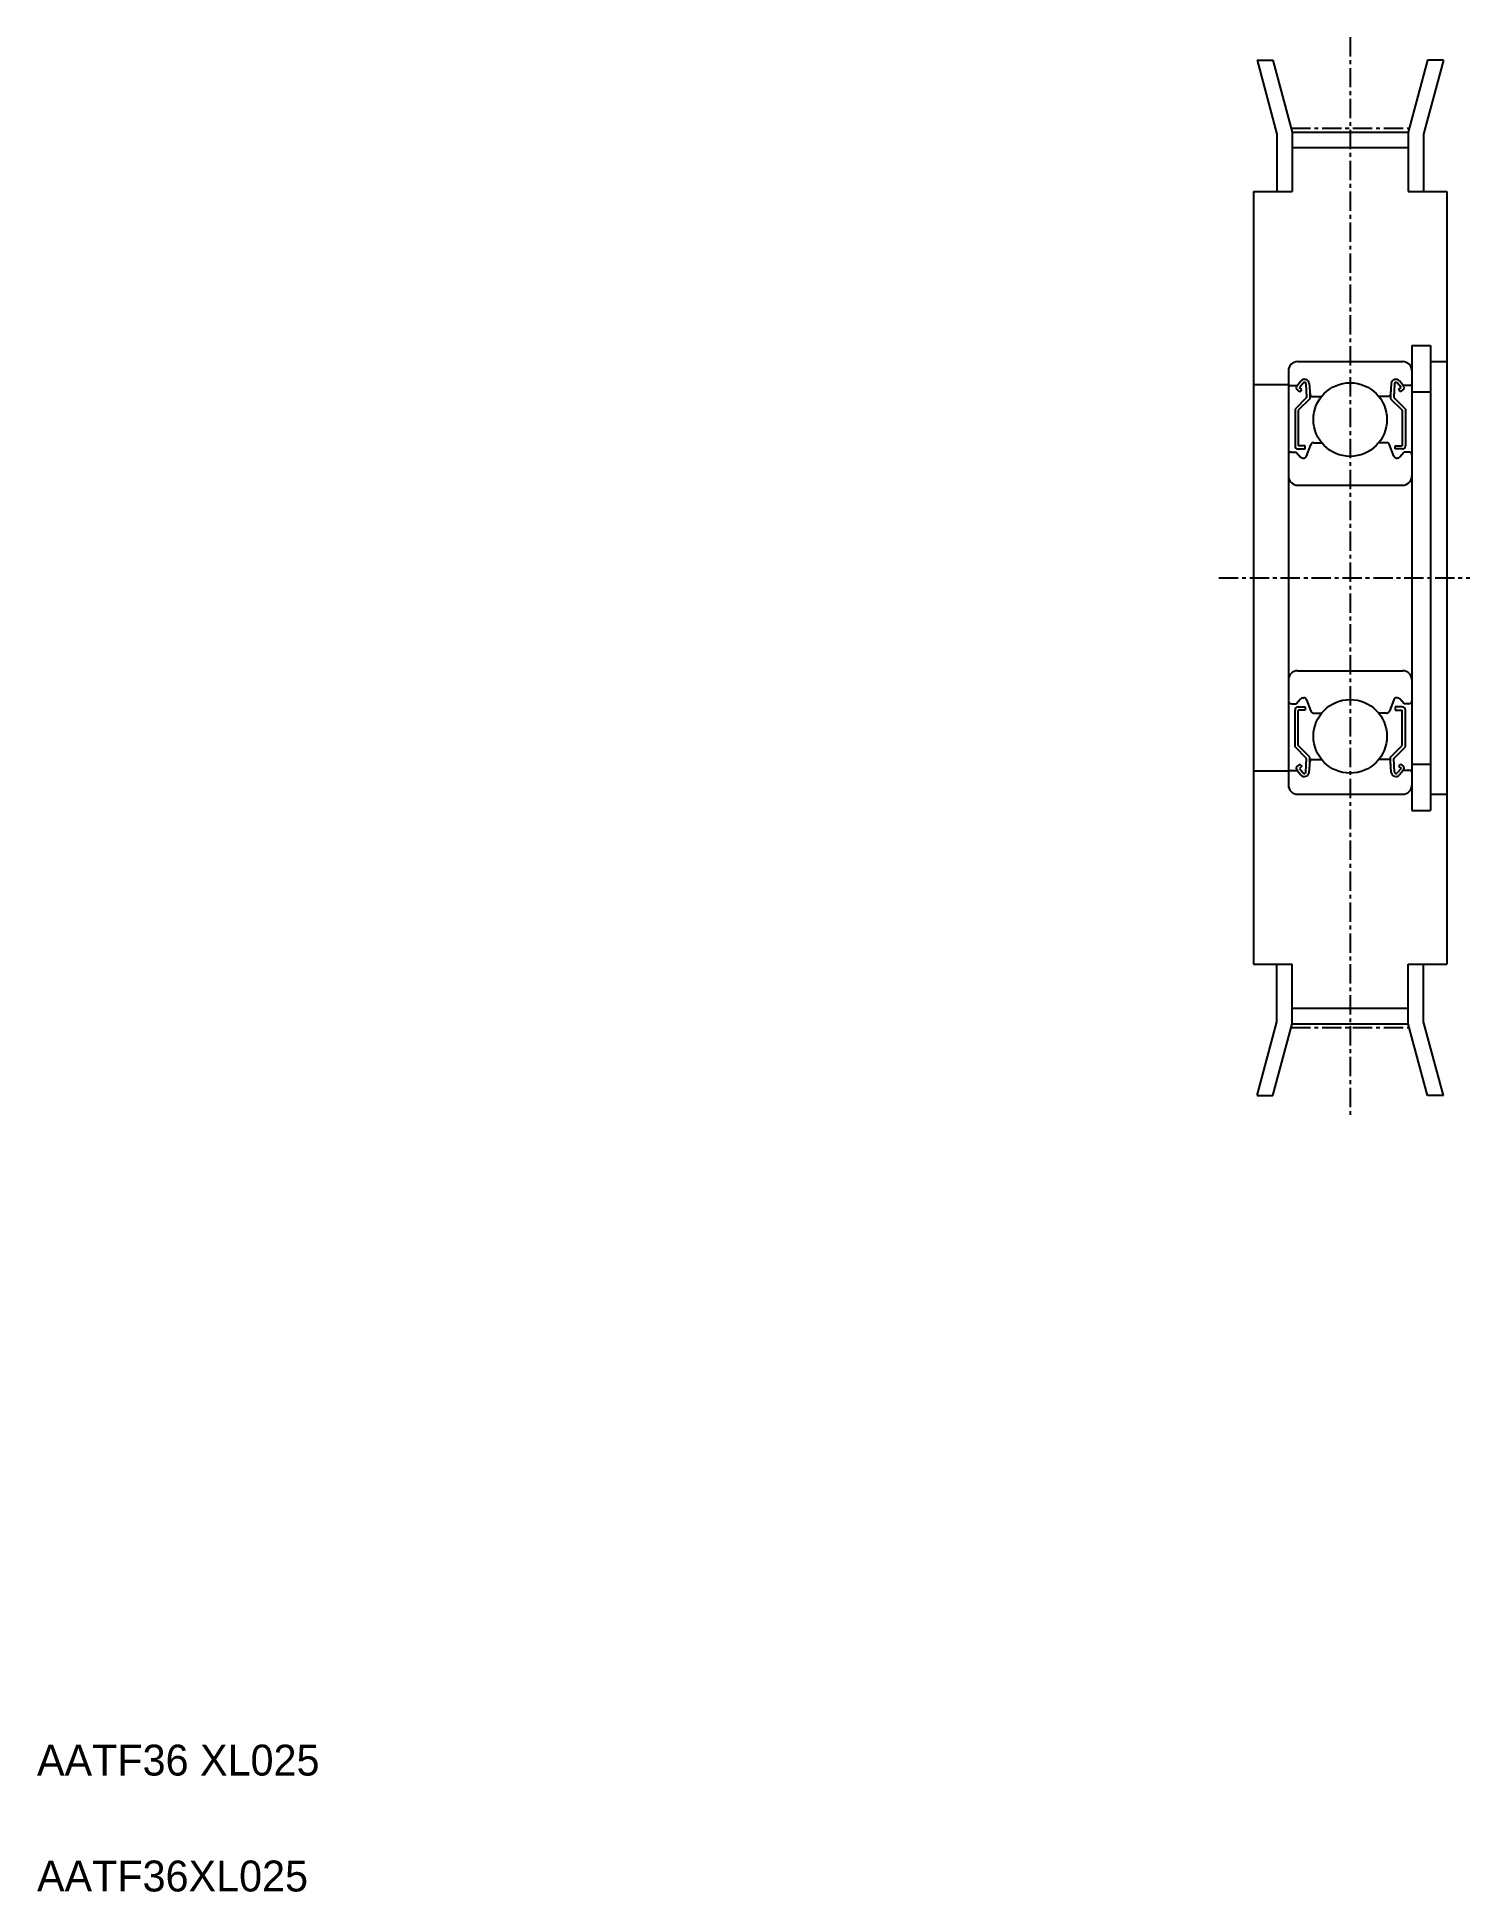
# Model space of a CAD drawing. Extents: x 5 to 98, y 5 to 125.
import ezdxf

# ---------------------------------------------------------------- set-up
doc = ezdxf.new("R2010")
doc.units = 0
doc.linetypes.add('CENTER', pattern=[2, 1.25, -0.25, 0.25, -0.25])
doc.layers.get('0').update_dxf_attribs({"linetype": 'CONTINUOUS'})
doc.layers.add('CENTER', color=1, linetype='CENTER')

msp = doc.modelspace()

# ---------------------------------------------------------------- linework, layer by layer
at = {"color": 7, "linetype": 'CONTINUOUS'}
for p, q in [((83.97, 123.5), (85.25, 118.72)), ((83.97, 123.5), (85, 123.5)), ((85, 123.5), (86.25, 118.85)), ((95, 123.5), (93.75, 118.85)), ((96.03, 123.5), (94.75, 118.72)), ((96.03, 123.5), (95, 123.5)), ((86.25, 118.85), (93.75, 118.85)), ((86.25, 118.85), (86.25, 115)), ((93.75, 118.85), (93.75, 115)), ((85.25, 118.72), (85.25, 115)), ((86.25, 117.85), (93.75, 117.85)), ((94.75, 118.72), (94.75, 115)), ((83.75, 115), (83.75, 65)), ((83.75, 115), (86.25, 115)), ((93.75, 115), (96.25, 115)), ((96.25, 115), (96.25, 65)), ((94, 105.05), (95.2, 105.05)), ((94, 102.05), (95.2, 102.05)), ((94, 77.95), (95.2, 77.95)), ((94, 74.95), (95.2, 74.95)), ((83.75, 65), (86.25, 65)), ((85.25, 61.28), (85.25, 65)), ((86.25, 61.15), (86.25, 65)), ((93.75, 61.15), (93.75, 65)), ((93.75, 65), (96.25, 65)), ((94.75, 61.28), (94.75, 65)), ((83.97, 56.5), (85.25, 61.28)), ((86.25, 62.15), (93.75, 62.15)), ((96.03, 56.5), (94.75, 61.28)), ((85, 56.5), (86.25, 61.15)), ((86.25, 61.15), (93.75, 61.15)), ((95, 56.5), (93.75, 61.15)), ((83.97, 56.5), (85, 56.5)), ((96.03, 56.5), (95, 56.5))]:
    msp.add_line(p, q, dxfattribs=at)
for p, q in [((94, 105.05), (94, 74.95)), ((95.2, 105.05), (95.2, 74.95)), ((86, 103.4), (86, 76.6)), ((86.6, 104), (93.4, 104)), ((95.2, 104), (96.25, 104)), ((86, 102.5), (83.75, 102.5)), ((86.1, 102.45), (86.56, 102.45)), ((86.56, 102.45), (86.81, 102.75)), ((86.74, 102.04), (86.58, 102.17)), ((86.71, 102.32), (86.96, 102.62)), ((86.87, 102.19), (86.71, 102.32)), ((86.74, 102.04), (86.87, 102.19)), ((87.14, 102.56), (87.18, 101.68)), ((87.34, 102.58), (87.4, 101.84)), ((87.38, 102.07), (87.38, 101.6)), ((92.66, 102.58), (92.6, 101.84)), ((92.62, 102.07), (92.62, 101.6)), ((92.86, 102.56), (92.82, 101.68)), ((93.29, 102.32), (93.04, 102.62)), ((93.13, 102.19), (93.29, 102.32)), ((93.26, 102.04), (93.13, 102.19)), ((93.44, 102.45), (93.19, 102.75)), ((93.26, 102.04), (93.42, 102.17)), ((93.9, 102.45), (93.44, 102.45)), ((87.18, 101.68), (86.43, 100.93)), ((86.43, 100.93), (86.43, 98.55)), ((87.38, 101.6), (86.63, 100.85)), ((86.63, 100.85), (86.63, 98.55)), ((87.5, 101.75), (88.15, 101.75)), ((92.5, 101.75), (91.85, 101.75)), ((92.62, 101.6), (93.37, 100.85)), ((92.82, 101.68), (93.57, 100.93)), ((93.37, 100.85), (93.37, 98.55)), ((93.57, 100.93), (93.57, 98.55)), ((87.08, 98.55), (86.63, 98.55)), ((87.08, 98.35), (87.08, 98.55)), ((87.18, 97.88), (87.45, 98.62)), ((87.64, 98.75), (88.15, 98.75)), ((92.36, 98.75), (91.85, 98.75)), ((92.82, 97.88), (92.55, 98.62)), ((92.92, 98.35), (92.92, 98.55)), ((92.92, 98.55), (93.37, 98.55)), ((86.2, 98.15), (86.5, 98.15)), ((86.5, 98.15), (86.78, 97.82)), ((86.63, 98.35), (87.08, 98.35)), ((86.93, 97.75), (86.99, 97.75)), ((93.37, 98.35), (92.92, 98.35)), ((93.07, 97.75), (93.01, 97.75)), ((93.5, 98.15), (93.22, 97.82)), ((93.8, 98.15), (93.5, 98.15)), ((86.6, 96), (93.4, 96)), ((86.6, 84), (93.4, 84)), ((86.2, 81.85), (86.5, 81.85)), ((86.5, 81.85), (86.78, 82.18)), ((86.63, 81.65), (87.08, 81.65)), ((86.93, 82.25), (86.99, 82.25)), ((87.08, 81.65), (87.08, 81.45)), ((87.18, 82.12), (87.45, 81.38)), ((92.82, 82.12), (92.55, 81.38)), ((93.37, 81.65), (92.92, 81.65)), ((92.92, 81.65), (92.92, 81.45)), ((93.07, 82.25), (93.01, 82.25)), ((93.5, 81.85), (93.22, 82.18)), ((93.8, 81.85), (93.5, 81.85)), ((86.43, 79.07), (86.43, 81.45)), ((86.63, 79.15), (86.63, 81.45)), ((87.08, 81.45), (86.63, 81.45)), ((87.64, 81.25), (88.15, 81.25)), ((87.77, 81.25), (87.77, 81.25)), ((87.89, 81.25), (87.89, 81.25)), ((92.36, 81.25), (91.85, 81.25)), ((92.92, 81.45), (93.37, 81.45)), ((93.37, 79.15), (93.37, 81.45)), ((93.57, 79.07), (93.57, 81.45)), ((87.18, 78.32), (86.43, 79.07)), ((87.38, 78.4), (86.63, 79.15)), ((87.14, 77.44), (87.18, 78.32)), ((87.34, 77.42), (87.4, 78.16)), ((87.38, 77.93), (87.38, 78.4)), ((87.5, 78.25), (88.15, 78.25)), ((92.5, 78.25), (91.85, 78.25)), ((92.66, 77.42), (92.6, 78.16)), ((92.62, 78.4), (93.37, 79.15)), ((92.62, 77.93), (92.62, 78.4)), ((92.82, 78.32), (93.57, 79.07)), ((92.86, 77.44), (92.82, 78.32)), ((86, 77.5), (83.75, 77.5)), ((86.1, 77.55), (86.56, 77.55)), ((86.56, 77.55), (86.81, 77.25)), ((86.74, 77.96), (86.58, 77.83)), ((86.87, 77.81), (86.71, 77.68)), ((86.71, 77.68), (86.96, 77.38)), ((86.74, 77.96), (86.87, 77.81)), ((93.29, 77.68), (93.04, 77.38)), ((93.26, 77.96), (93.13, 77.81)), ((93.13, 77.81), (93.29, 77.68)), ((93.44, 77.55), (93.19, 77.25)), ((93.26, 77.96), (93.42, 77.83)), ((93.9, 77.55), (93.44, 77.55)), ((86.6, 76), (93.4, 76)), ((95.2, 76), (96.25, 76))]:
    msp.add_line(p, q)
for centre in [(90, 100.25), (90, 79.75)]:
    msp.add_circle(centre, 2.38)
for centre, radius, start, end in [((86.6, 103.4), 0.6, 90, 180), ((93.4, 103.4), 0.6, 0, 90), ((86.1, 102.55), 0.1, 180, 270), ((86.71, 102.32), 0.2, 140.002, 230.0863), ((87.04, 102.55), 0.3, 4.9968, 140.002), ((87.04, 102.56), 0.1, 2.8198, 140.0022), ((92.96, 102.55), 0.3, 39.998, 175.0032), ((92.96, 102.56), 0.1, 39.9978, 177.1802), ((93.29, 102.32), 0.2, 309.9137, 39.998), ((93.9, 102.55), 0.1, 270, 0), ((87.5, 101.85), 0.1, 184.9968, 269.9991), ((92.5, 101.85), 0.1, 270.0009, 355.0032), ((86.63, 98.55), 0.2, 180, 270), ((87.64, 98.55), 0.2, 90, 159.9916), ((92.36, 98.55), 0.2, 20.0084, 90), ((93.37, 98.55), 0.2, 270, 0), ((86.2, 97.95), 0.2, 90, 180), ((86.93, 97.95), 0.2, 219.9952, 270), ((86.99, 97.95), 0.2, 270, 339.9916), ((93.01, 97.95), 0.2, 200.0084, 270), ((93.07, 97.95), 0.2, 270, 320.0048), ((93.8, 97.95), 0.2, 0, 90), ((86.6, 96.6), 0.6, 180, 270), ((93.4, 96.6), 0.6, 270, 0), ((86.6, 83.4), 0.6, 90, 180), ((93.4, 83.4), 0.6, 0, 90), ((86.2, 82.05), 0.2, 180, 270), ((86.63, 81.45), 0.2, 90, 180), ((86.93, 82.05), 0.2, 90, 140.0048), ((86.99, 82.05), 0.2, 20.0084, 90), ((93.01, 82.05), 0.2, 90, 159.9916), ((93.07, 82.05), 0.2, 39.9952, 90), ((93.37, 81.45), 0.2, 0, 90), ((93.8, 82.05), 0.2, 270, 0), ((87.64, 81.45), 0.2, 200.0084, 270), ((92.36, 81.45), 0.2, 270, 339.9916), ((87.5, 78.15), 0.1, 90.0009, 175.0032), ((92.5, 78.15), 0.1, 4.9968, 89.9991), ((86.1, 77.45), 0.1, 90, 180), ((86.71, 77.68), 0.2, 129.9137, 219.998), ((87.04, 77.45), 0.3, 219.998, 355.0032), ((87.04, 77.44), 0.1, 219.9978, 357.1802), ((92.96, 77.45), 0.3, 184.9968, 320.002), ((92.96, 77.44), 0.1, 182.8198, 320.0022), ((93.29, 77.68), 0.2, 320.002, 50.0863), ((93.9, 77.45), 0.1, 0, 90), ((86.6, 76.6), 0.6, 180, 270), ((93.4, 76.6), 0.6, 270, 0)]:
    msp.add_arc(centre, radius, start, end)
at = {"layer": 'CENTER', "color": 1, "linetype": 'CENTER'}
for p, q in [((90, 125), (90, 55)), ((86.18, 119.1), (93.82, 119.1)), ((81.5, 90), (97.75, 90)), ((86.18, 60.9), (93.82, 60.9))]:
    msp.add_line(p, q, dxfattribs=at)

# ---------------------------------------------------------------- texts
at = {"color": 7, "linetype": 'CONTINUOUS'}
for s, p in [('AATF36 XL025', (5, 12.5)), ('AATF36XL025', (5, 5))]:
    msp.add_text(s, height=2, dxfattribs=at).set_placement(p)

doc.saveas('drawing.dxf')
